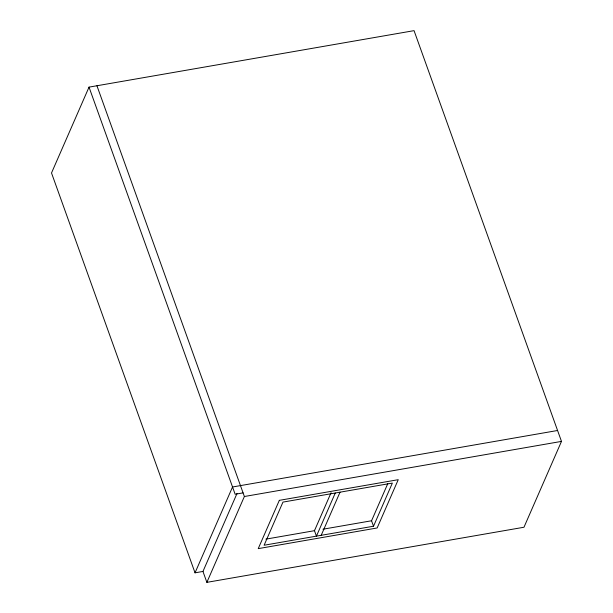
<?xml version="1.0" encoding="UTF-8"?>
<svg xmlns="http://www.w3.org/2000/svg" width="613" height="613" viewBox="0 0 613 613"><rect width="100%" height="100%" fill="white"/><g stroke="black" fill="none" stroke-linecap="round" stroke-linejoin="round"><path stroke-width="0.92" d="M202.957 571.446L206.872 582.35L523.977 527.241L561.485 441.398L414.051 30.65L89.023 87.13L51.515 172.973L195.034 572.826L202.957 571.446L237.016 493.488M195.034 572.826L232.534 486.983L557.569 430.495M206.872 582.35L244.38 496.507L96.946 85.759M331.066 492.729L314.477 530.689L265.896 539.134M335.28 493.005L316.438 536.145L314.331 530.268M321.197 535.318L340.039 492.178M387.768 483.672L371.555 520.766L322.974 529.211M373.516 526.222L392.358 483.09L282.961 502.101L264.111 545.233L373.516 526.222L371.409 520.353M243.07 492.875L235.147 494.247L89.023 87.13M244.38 496.507L561.485 441.398M279.329 500.346L258.234 548.635L377.148 527.969L398.243 479.688L279.329 500.346"/></g></svg>
